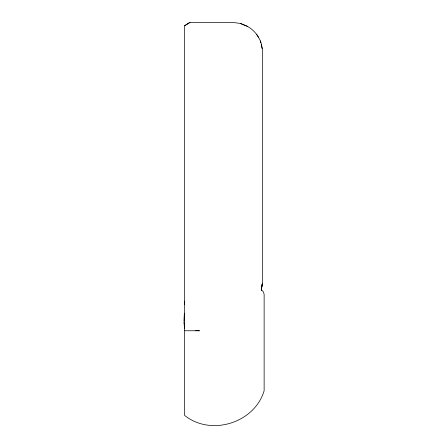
<?xml version="1.0" encoding="UTF-8"?>
<svg xmlns="http://www.w3.org/2000/svg" width="448" height="448" viewBox="0 0 448 448"><rect width="100%" height="100%" fill="white"/><g stroke="black" fill="none" stroke-linecap="round" stroke-linejoin="round"><path stroke-width="0.67" d="M184.61 301.095L184.57 304.59M261.582 46.866C261.822 42.151 258.922 37.968 256.441 34.16M184.363 313.186L183.949 321.205M183.91 322.146L184.61 328.686M261.621 290.651L261.335 289.626L262.321 283.993L262.651 278.275L262.651 52.455L261.621 44.688L261.621 46.62L262.405 48.552M261.951 284.278L262.321 283.993L261.335 289.626L263.43 291.967L264.13 294.392L264.13 390.734C254.52 423.041 210.834 436.559 184.61 415.402L184.61 25.732L190.036 22.4L232.596 22.4L240.363 23.43L247.604 26.432A29.512 29.512 0 0 1 258.619 37.447M262.321 283.993L261.582 286.994L261.912 286.826M184.61 25.732L188.188 23.386M187.281 23.923L190.036 22.4M184.61 330.742L199.534 330.781L195.67 330.495M240.363 23.43L247.604 26.432M260.35 40.942L260.758 42.868"/></g></svg>
